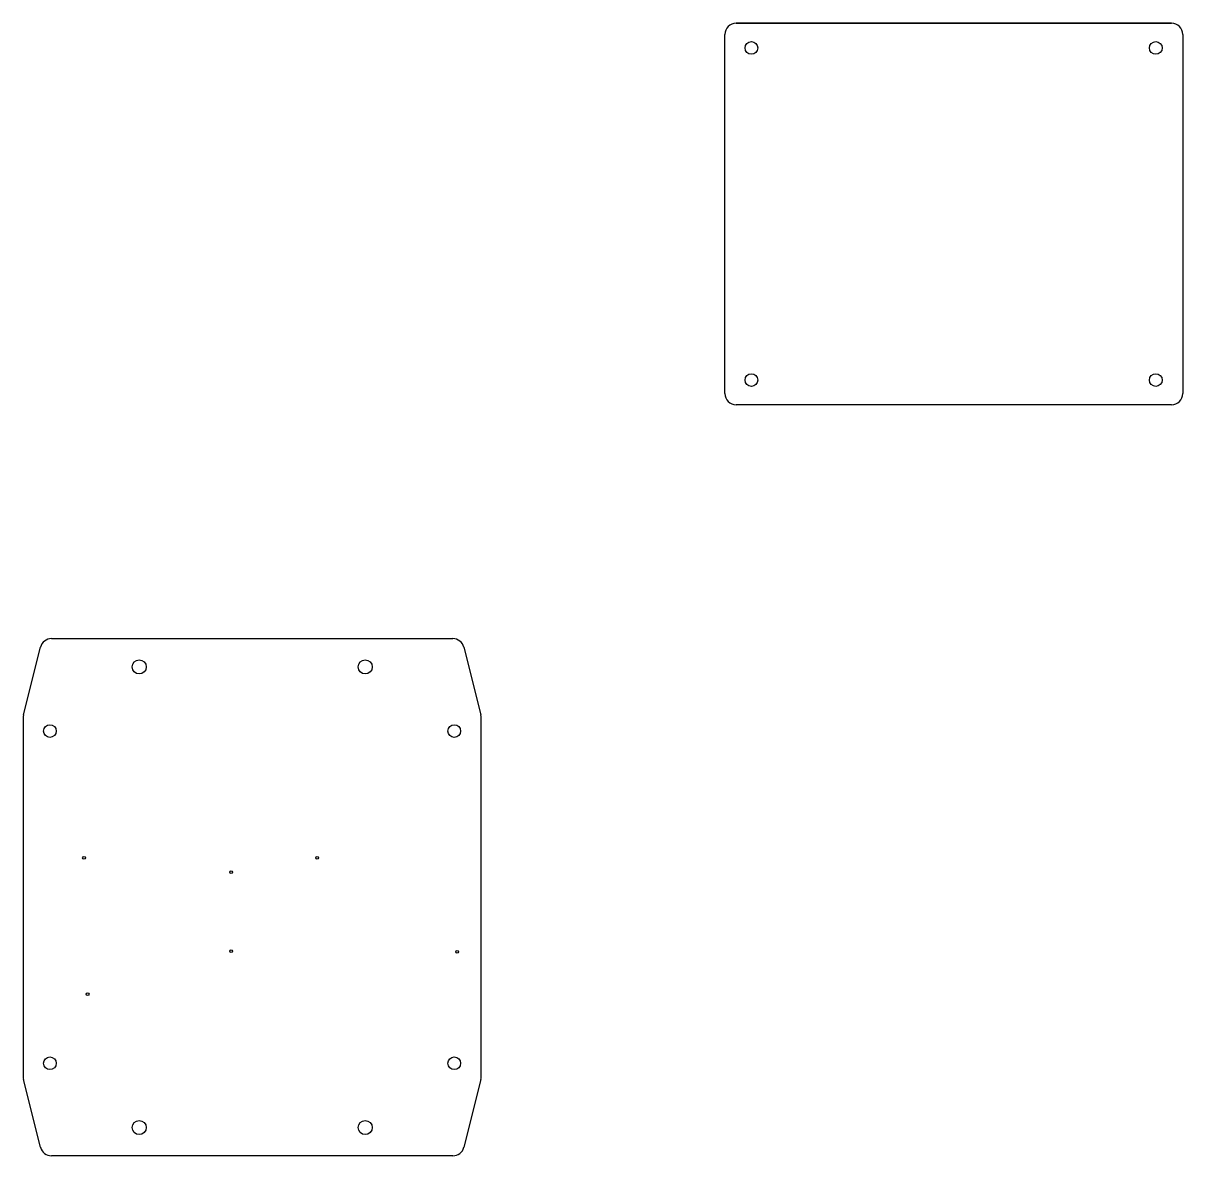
# Model space of a CAD drawing. Header units: inches. Extents: x 5.4 to 21.6, y 3.3 to 19.
import ezdxf

# ---------------------------------------------------------------- set-up
doc = ezdxf.new("R2010")
doc.units = ezdxf.units.IN
doc.header["$LTSCALE"] = 1.434074
doc.header["$MEASUREMENT"] = 0
doc.layers.get('0').update_dxf_attribs({"linetype": 'CONTINUOUS'})

msp = doc.modelspace()

# ---------------------------------------------------------------- linework, layer by layer
at = {"color": 4}
for p, q in [((15.171, 13.889), (15.171, 18.892)), ((21.556, 18.892), (21.556, 13.889)), ((21.399, 13.731), (15.329, 13.731)), ((5.395, 9.407), (5.631, 10.352)), ((11.534, 10.352), (11.77, 9.407)), ((5.39, 9.369), (5.39, 4.365)), ((11.775, 4.365), (11.775, 9.369)), ((5.631, 3.382), (5.395, 4.327)), ((11.77, 4.327), (11.534, 3.382)), ((11.381, 3.263), (5.784, 3.263))]:
    msp.add_line(p, q, dxfattribs=at)
msp.add_lwpolyline([(15.329, 19.05), (21.399, 19.05)], close=True, dxfattribs=at)
msp.add_lwpolyline([(5.784, 10.471, 0.344151), (5.631, 10.352)], format="xyb", dxfattribs=at)
msp.add_lwpolyline([(5.784, 10.471), (11.381, 10.471)], dxfattribs=at)
for centre, radius in [((15.543, 18.705), 0.0886), ((21.18, 18.705), 0.0886), ((15.543, 14.076), 0.0886), ((21.18, 14.076), 0.0886), ((7.008, 10.077), 0.0984), ((10.158, 10.077), 0.0984), ((5.762, 9.182), 0.0886), ((11.399, 9.182), 0.0886), ((6.239, 7.416), 0.0197), ((9.489, 7.416), 0.0197), ((8.289, 7.216), 0.0197), ((8.289, 6.116), 0.0197), ((11.441, 6.105), 0.0197), ((6.289, 5.516), 0.0197), ((5.762, 4.552), 0.0886), ((11.399, 4.552), 0.0886), ((7.008, 3.656), 0.0984), ((10.158, 3.656), 0.0984)]:
    msp.add_circle(centre, radius, dxfattribs=at)
for centre, start, end in [((15.329, 18.892), 90, 180), ((21.399, 18.892), 0, 90), ((15.329, 13.889), 180, 270), ((21.399, 13.889), 270, 0), ((11.381, 10.314), 14.0362, 90), ((5.548, 9.369), 165.9638, 180), ((11.618, 9.369), 0, 14.0362), ((5.548, 4.365), 180, 194.0362), ((11.618, 4.365), 345.9638, 360), ((5.784, 3.42), 194.0362, 270), ((11.381, 3.42), 270, 345.9638)]:
    msp.add_arc(centre, 0.157, start, end, dxfattribs=at)

doc.saveas('drawing.dxf')
